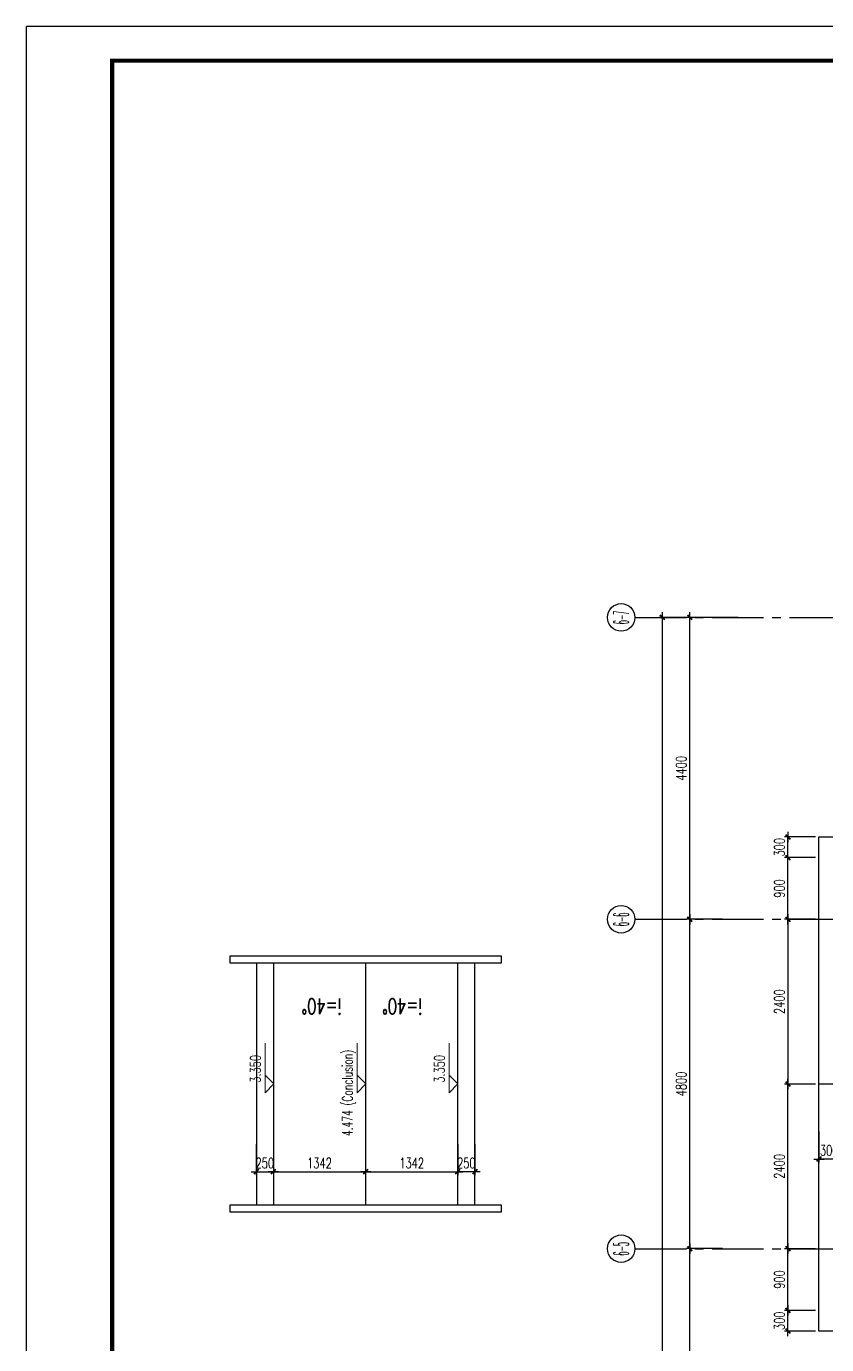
# Model space of a CAD drawing. Extents: x -176901 to -116100, y 26213 to 68263.
# Drawn here: x -176901 to -165245, y 49052 to 68263 of the extents above; entities that cross this region are included whole.
import ezdxf
from ezdxf.enums import TextEntityAlignment as Align

# ---------------------------------------------------------------- set-up
doc = ezdxf.new("R2010")
doc.units = 0
doc.header["$LTSCALE"] = 1000
doc.header["$MEASUREMENT"] = 0
doc.linetypes.add('ACAD_ISO08W100', pattern=[36, 24, -3, 6, -3])
doc.linetypes.add('Plans$0$CENTER2', pattern=[1.125, 0.75, -0.125, 0.125, -0.125])
doc.layers.get('0').update_dxf_attribs({"linetype": 'CONTINUOUS'})
doc.layers.get('Defpoints').update_dxf_attribs({"linetype": 'CONTINUOUS'})
for name, color, linetype in [('A-AXIS', 3, 'CONTINUOUS'), ('A-AXIS-TEXT', 7, 'CONTINUOUS'), ('A-DIM', 201, 'CONTINUOUS'), ('A-DOTE', 8, 'ACAD_ISO08W100'), ('A-PUB-DIM', 3, 'CONTINUOUS'), ('A-RAIN', 6, 'CONTINUOUS'), ('A-ROOF', 7, 'CONTINUOUS'), ('Plans$0$Grid', 9, 'Plans$0$CENTER2'), ('图框', 7, 'CONTINUOUS')]:
    doc.layers.add(name, color=color, linetype=linetype)
doc.layers.add('A-LEVEL', color=135, linetype='CONTINUOUS', lineweight=0)
doc.styles.add('COMPLEX', font='COMPLEX')
doc.styles.add('DIM_FONT', font='SIMPLEX', dxfattribs={"width": 0.7, "bigfont": 'GBCBIG'})
doc.styles.add('PRC-S', font='tjromans.shx', dxfattribs={"width": 0.7, "bigfont": 'tjhztxt.shx'})
doc.styles.add('TJHZTXT', font='tjromans.shx', dxfattribs={"width": 0.8, "bigfont": 'tjhztxt.shx'})
doc.styles.add('TONGJI-FONT', font='simplex.shx', dxfattribs={"width": 0.65})
doc.styles.add('zjz', font='tjromans.shx', dxfattribs={"width": 0.7, "height": 500, "bigfont": 'tjhztxt.shx'})
doc.dimstyles.new('DIM100', dxfattribs={"dimscale": 100, "dimtxt": 3, "dimasz": 0.01, "dimexe": 1, "dimexo": 1, "dimgap": 1, "dimtad": 1, "dimdec": 0, "dimtxsty": 'DIM_FONT', "dimblk1": '_DIMX', "dimblk2": '_DIMX', "dimsah": 1, "dimcen": 0.01, "dimclrd": 256, "dimclre": 256, "dimclrt": 7, "dimazin": 3, "dimtfac": 1, "dimtdec": 0, "dimtix": 1, "dimtmove": 2, "dimatfit": 3, "dimldrblk": '_DIMX', "dimfxl": 0, "dimtzin": 5, "dimarcsym": 0})

# ---------------------------------------------------------------- blocks, each defined once
blk = doc.blocks.new('_DIMX')
blk.add_line((-150, 0), (150, 0))
at = {"const_width": 50}
blk.add_lwpolyline([(-70, -70), (70, 70)], dxfattribs=at)
blk = doc.blocks.new('*D15')
at = {"layer": 'A-PUB-DIM', "lineweight": -2}
for p, q in [((-10948, 22043), (-10948, 22570)), ((-10948, 22520), (-6549, 22520)), ((-6548, 22043), (-6548, 22570))]:
    blk.add_line(p, q, dxfattribs=at)
at = {"layer": 'Defpoints', "color": 0}
for p in [(-6548, 22520), (-10948, 21993), (-6548, 21993)]:
    blk.add_point(p, dxfattribs=at)
at = {"layer": 'A-PUB-DIM', "lineweight": -2, "xscale": 0.5, "yscale": 0.5, "zscale": 0.5, "rotation": 180}
blk.add_blockref('_DIMX', (-10948, 22520), dxfattribs=at)
at = {"layer": 'A-PUB-DIM', "lineweight": -2, "xscale": 0.5, "yscale": 0.5, "zscale": 0.5}
blk.add_blockref('_DIMX', (-6548, 22520), dxfattribs=at)
at = {"layer": 'A-PUB-DIM', "insert": (-8748, 22645), "char_height": 150, "attachment_point": 5, "style": 'DIM_FONT'}
blk.add_mtext('\\A1;4400', dxfattribs=at)
blk = doc.blocks.new('*D16')
at = {"layer": 'A-PUB-DIM', "lineweight": -2}
for p, q in [((-6548, 22043), (-6548, 22570)), ((-6548, 22520), (-1749, 22520)), ((-1748, 22043), (-1748, 22570))]:
    blk.add_line(p, q, dxfattribs=at)
at = {"layer": 'Defpoints', "color": 0}
for p in [(-1748, 22520), (-6548, 21993), (-1748, 21993)]:
    blk.add_point(p, dxfattribs=at)
at = {"layer": 'A-PUB-DIM', "lineweight": -2, "xscale": 0.5, "yscale": 0.5, "zscale": 0.5, "rotation": 180}
blk.add_blockref('_DIMX', (-6548, 22520), dxfattribs=at)
at = {"layer": 'A-PUB-DIM', "lineweight": -2, "xscale": 0.5, "yscale": 0.5, "zscale": 0.5}
blk.add_blockref('_DIMX', (-1748, 22520), dxfattribs=at)
at = {"layer": 'A-PUB-DIM', "insert": (-4148, 22645), "char_height": 150, "attachment_point": 5, "style": 'DIM_FONT'}
blk.add_mtext('\\A1;4800', dxfattribs=at)
blk = doc.blocks.new('*D17')
at = {"layer": 'A-PUB-DIM', "lineweight": -2}
for p, q in [((-1748, 22043), (-1748, 22570)), ((-1748, 22520), (2651, 22520)), ((2652, 22043), (2652, 22570))]:
    blk.add_line(p, q, dxfattribs=at)
at = {"layer": 'Defpoints', "color": 0}
for p in [(2652, 22520), (-1748, 21993), (2652, 21993)]:
    blk.add_point(p, dxfattribs=at)
at = {"layer": 'A-PUB-DIM', "lineweight": -2, "xscale": 0.5, "yscale": 0.5, "zscale": 0.5, "rotation": 180}
blk.add_blockref('_DIMX', (-1748, 22520), dxfattribs=at)
at = {"layer": 'A-PUB-DIM', "lineweight": -2, "xscale": 0.5, "yscale": 0.5, "zscale": 0.5}
blk.add_blockref('_DIMX', (2652, 22520), dxfattribs=at)
at = {"layer": 'A-PUB-DIM', "insert": (452, 22645), "char_height": 150, "attachment_point": 5, "style": 'DIM_FONT'}
blk.add_mtext('\\A1;4400', dxfattribs=at)
blk = doc.blocks.new('*D18')
at = {"layer": 'A-PUB-DIM', "lineweight": -2}
for p, q in [((-22498, 21818), (-22498, 22970)), ((-22498, 22920), (2651, 22920)), ((2652, 21818), (2652, 22970))]:
    blk.add_line(p, q, dxfattribs=at)
at = {"layer": 'Defpoints', "color": 0}
for p in [(2652, 22920), (-22498, 21768), (2652, 21768)]:
    blk.add_point(p, dxfattribs=at)
at = {"layer": 'A-PUB-DIM', "lineweight": -2, "xscale": 0.5, "yscale": 0.5, "zscale": 0.5, "rotation": 180}
blk.add_blockref('_DIMX', (-22498, 22920), dxfattribs=at)
at = {"layer": 'A-PUB-DIM', "lineweight": -2, "xscale": 0.5, "yscale": 0.5, "zscale": 0.5}
blk.add_blockref('_DIMX', (2652, 22920), dxfattribs=at)
at = {"layer": 'A-PUB-DIM', "insert": (-9923, 23045), "char_height": 150, "attachment_point": 5, "style": 'DIM_FONT'}
blk.add_mtext('\\A1;25150', dxfattribs=at)
blk = doc.blocks.new('_AXISO')
blk.add_circle((0, 0), 0.5)
at = {"layer": 'A-AXIS-TEXT', "style": 'COMPLEX', "width": 1.041667}
blk.add_attdef('A', text='', height=0.56, dxfattribs=at).set_placement((-0.25, -0.28), (0.25, -0.28), align=Align.FIT)
blk = doc.blocks.new('*D58')
at = {"layer": 'A-DIM', "lineweight": -2}
for p, q in [((-165358, 52157), (-165358, 51707)), ((-165058, 52157), (-165058, 51707)), ((-165358, 51757), (-165359, 51757)), ((-165058, 51757), (-165358, 51757)), ((-165057, 51757), (-165057, 51757))]:
    blk.add_line(p, q, dxfattribs=at)
at = {"layer": 'Defpoints', "color": 0}
for p in [(-165358, 52207), (-165058, 52207), (-165358, 51757)]:
    blk.add_point(p, dxfattribs=at)
at = {"layer": 'A-DIM', "lineweight": -2, "xscale": 0.5, "yscale": 0.5, "zscale": 0.5}
blk.add_blockref('_DIMX', (-165358, 51757), dxfattribs=at)
at = {"layer": 'A-DIM', "lineweight": -2, "xscale": 0.5, "yscale": 0.5, "zscale": 0.5, "rotation": 180}
blk.add_blockref('_DIMX', (-165058, 51757), dxfattribs=at)
at = {"layer": 'A-DIM', "insert": (-165208, 51882), "char_height": 150, "attachment_point": 5, "style": 'DIM_FONT'}
blk.add_mtext('\\A1;300', dxfattribs=at)
blk = doc.blocks.new('*D61')
at = {"layer": 'A-DIM', "lineweight": -2}
for p, q in [((-165408, 56150), (-165858, 56150)), ((-165808, 55251), (-165808, 56150)), ((-165408, 55250), (-165858, 55250))]:
    blk.add_line(p, q, dxfattribs=at)
at = {"layer": 'Defpoints', "color": 0}
for p in [(-165808, 56150), (-165358, 56150), (-165358, 55250)]:
    blk.add_point(p, dxfattribs=at)
at = {"layer": 'A-DIM', "lineweight": -2, "xscale": 0.5, "yscale": 0.5, "zscale": 0.5}
for p, rotation in [((-165808, 56150), 90), ((-165808, 55250), 270)]:
    blk.add_blockref('_DIMX', p, dxfattribs=dict(at, rotation=rotation))
at = {"layer": 'A-DIM', "insert": (-165933, 55700), "char_height": 150, "attachment_point": 5, "rotation": 90, "style": 'DIM_FONT'}
blk.add_mtext('\\A1;900', dxfattribs=at)
blk = doc.blocks.new('*D62')
at = {"layer": 'A-DIM', "lineweight": -2}
for p, q in [((-165408, 56450), (-165858, 56450)), ((-165808, 56451), (-165808, 56451)), ((-165808, 56150), (-165808, 56450)), ((-165408, 56150), (-165858, 56150)), ((-165808, 56150), (-165808, 56149))]:
    blk.add_line(p, q, dxfattribs=at)
at = {"layer": 'Defpoints', "color": 0}
for p in [(-165808, 56450), (-165358, 56450), (-165358, 56150)]:
    blk.add_point(p, dxfattribs=at)
at = {"layer": 'A-DIM', "lineweight": -2, "xscale": 0.5, "yscale": 0.5, "zscale": 0.5}
for p, rotation in [((-165808, 56450), 270), ((-165808, 56150), 90)]:
    blk.add_blockref('_DIMX', p, dxfattribs=dict(at, rotation=rotation))
at = {"layer": 'A-DIM', "insert": (-165933, 56300), "char_height": 150, "attachment_point": 5, "rotation": 90, "style": 'DIM_FONT'}
blk.add_mtext('\\A1;300', dxfattribs=at)
blk = doc.blocks.new('*D63')
at = {"layer": 'A-DIM', "lineweight": -2}
for p, q in [((-165408, 52850), (-165858, 52850)), ((-165808, 50451), (-165808, 52850)), ((-165408, 50450), (-165858, 50450))]:
    blk.add_line(p, q, dxfattribs=at)
at = {"layer": 'Defpoints', "color": 0}
for p in [(-165808, 52850), (-165358, 52850), (-165358, 50450)]:
    blk.add_point(p, dxfattribs=at)
at = {"layer": 'A-DIM', "lineweight": -2, "xscale": 0.5, "yscale": 0.5, "zscale": 0.5}
for p, rotation in [((-165808, 52850), 90), ((-165808, 50450), 270)]:
    blk.add_blockref('_DIMX', p, dxfattribs=dict(at, rotation=rotation))
at = {"layer": 'A-DIM', "insert": (-165933, 51650), "char_height": 150, "attachment_point": 5, "rotation": 90, "style": 'DIM_FONT'}
blk.add_mtext('\\A1;2400', dxfattribs=at)
blk = doc.blocks.new('*D64')
at = {"layer": 'A-DIM', "lineweight": -2}
for p, q in [((-165408, 50450), (-165858, 50450)), ((-165808, 49551), (-165808, 50450)), ((-165408, 49550), (-165858, 49550))]:
    blk.add_line(p, q, dxfattribs=at)
at = {"layer": 'Defpoints', "color": 0}
for p in [(-165808, 50450), (-165358, 50450), (-165358, 49550)]:
    blk.add_point(p, dxfattribs=at)
at = {"layer": 'A-DIM', "lineweight": -2, "xscale": 0.5, "yscale": 0.5, "zscale": 0.5}
for p, rotation in [((-165808, 50450), 90), ((-165808, 49550), 270)]:
    blk.add_blockref('_DIMX', p, dxfattribs=dict(at, rotation=rotation))
at = {"layer": 'A-DIM', "insert": (-165933, 50000), "char_height": 150, "attachment_point": 5, "rotation": 90, "style": 'DIM_FONT'}
blk.add_mtext('\\A1;900', dxfattribs=at)
blk = doc.blocks.new('*D65')
at = {"layer": 'A-DIM', "lineweight": -2}
for p, q in [((-165408, 49550), (-165858, 49550)), ((-165808, 49551), (-165808, 49551)), ((-165808, 49250), (-165808, 49550)), ((-165408, 49250), (-165858, 49250)), ((-165808, 49250), (-165808, 49249))]:
    blk.add_line(p, q, dxfattribs=at)
at = {"layer": 'Defpoints', "color": 0}
for p in [(-165808, 49550), (-165358, 49550), (-165358, 49250)]:
    blk.add_point(p, dxfattribs=at)
at = {"layer": 'A-DIM', "lineweight": -2, "xscale": 0.5, "yscale": 0.5, "zscale": 0.5}
for p, rotation in [((-165808, 49550), 270), ((-165808, 49250), 90)]:
    blk.add_blockref('_DIMX', p, dxfattribs=dict(at, rotation=rotation))
at = {"layer": 'A-DIM', "insert": (-165933, 49400), "char_height": 150, "attachment_point": 5, "rotation": 90, "style": 'DIM_FONT'}
blk.add_mtext('\\A1;300', dxfattribs=at)
blk = doc.blocks.new('*D66')
at = {"layer": 'A-DIM', "lineweight": -2}
for p, q in [((-165408, 55250), (-165858, 55250)), ((-165808, 55250), (-165808, 52851)), ((-165408, 52850), (-165858, 52850))]:
    blk.add_line(p, q, dxfattribs=at)
at = {"layer": 'Defpoints', "color": 0}
for p in [(-165358, 55250), (-165808, 52850), (-165358, 52850)]:
    blk.add_point(p, dxfattribs=at)
at = {"layer": 'A-DIM', "lineweight": -2, "xscale": 0.5, "yscale": 0.5, "zscale": 0.5}
for p, rotation in [((-165808, 55250), 90), ((-165808, 52850), 270)]:
    blk.add_blockref('_DIMX', p, dxfattribs=dict(at, rotation=rotation))
at = {"layer": 'A-DIM', "insert": (-165933, 54050), "char_height": 150, "attachment_point": 5, "rotation": 90, "style": 'DIM_FONT'}
blk.add_mtext('\\A1;2400', dxfattribs=at)
blk = doc.blocks.new('A$C27EA7CCC')
at = {"layer": 'A-LEVEL', "linetype": 'ByBlock'}
blk.add_lwpolyline([(1018, 509), (509, 0), (0, 509), (2880, 509)], dxfattribs=at)
at = {"layer": 'A-LEVEL', "style": 'zjz', "width": 0.7}
for tag, p in [('-6.000（建筑）', (3635, 1346)), ('-6.300（结构）', (3635, 645))]:
    blk.add_attdef(tag, text='', height=600, dxfattribs=at).set_placement(p, align=Align.RIGHT)
blk = doc.blocks.new('*D111')
at = {"layer": 'A-DIM', "lineweight": -2}
for p, q in [((-173553, 51972), (-173553, 51522)), ((-173303, 51972), (-173303, 51522)), ((-173553, 51572), (-173554, 51572)), ((-173553, 51572), (-173303, 51572)), ((-173302, 51572), (-173302, 51572))]:
    blk.add_line(p, q, dxfattribs=at)
at = {"layer": 'Defpoints', "color": 0}
for p in [(-173553, 52022), (-173303, 52022), (-173303, 51572)]:
    blk.add_point(p, dxfattribs=at)
at = {"layer": 'A-DIM', "lineweight": -2, "xscale": 0.5, "yscale": 0.5, "zscale": 0.5}
blk.add_blockref('_DIMX', (-173553, 51572), dxfattribs=at)
at = {"layer": 'A-DIM', "lineweight": -2, "xscale": 0.5, "yscale": 0.5, "zscale": 0.5, "rotation": 180}
blk.add_blockref('_DIMX', (-173303, 51572), dxfattribs=at)
at = {"layer": 'A-DIM', "insert": (-173428, 51697), "char_height": 150, "attachment_point": 5, "style": 'DIM_FONT'}
blk.add_mtext('\\A1;250', dxfattribs=at)
blk = doc.blocks.new('*D112')
at = {"layer": 'A-DIM', "lineweight": -2}
for p, q in [((-173303, 51972), (-173303, 51522)), ((-171960, 51972), (-171960, 51522)), ((-173302, 51572), (-171961, 51572))]:
    blk.add_line(p, q, dxfattribs=at)
at = {"layer": 'Defpoints', "color": 0}
for p in [(-173303, 52022), (-171960, 52022), (-171960, 51572)]:
    blk.add_point(p, dxfattribs=at)
at = {"layer": 'A-DIM', "lineweight": -2, "xscale": 0.5, "yscale": 0.5, "zscale": 0.5, "rotation": 180}
blk.add_blockref('_DIMX', (-173303, 51572), dxfattribs=at)
at = {"layer": 'A-DIM', "lineweight": -2, "xscale": 0.5, "yscale": 0.5, "zscale": 0.5}
blk.add_blockref('_DIMX', (-171960, 51572), dxfattribs=at)
at = {"layer": 'A-DIM', "insert": (-172631, 51697), "char_height": 150, "attachment_point": 5, "style": 'DIM_FONT'}
blk.add_mtext('\\A1;1342', dxfattribs=at)
blk = doc.blocks.new('*D113')
at = {"layer": 'A-DIM', "lineweight": -2}
for p, q in [((-171960, 51972), (-171960, 51522)), ((-170618, 51972), (-170618, 51522)), ((-171960, 51572), (-170618, 51572))]:
    blk.add_line(p, q, dxfattribs=at)
at = {"layer": 'Defpoints', "color": 0}
for p in [(-171960, 52022), (-170618, 52022), (-170618, 51572)]:
    blk.add_point(p, dxfattribs=at)
at = {"layer": 'A-DIM', "lineweight": -2, "xscale": 0.5, "yscale": 0.5, "zscale": 0.5, "rotation": 180}
blk.add_blockref('_DIMX', (-171960, 51572), dxfattribs=at)
at = {"layer": 'A-DIM', "lineweight": -2, "xscale": 0.5, "yscale": 0.5, "zscale": 0.5}
blk.add_blockref('_DIMX', (-170618, 51572), dxfattribs=at)
at = {"layer": 'A-DIM', "insert": (-171289, 51697), "char_height": 150, "attachment_point": 5, "style": 'DIM_FONT'}
blk.add_mtext('\\A1;1342', dxfattribs=at)
blk = doc.blocks.new('*D114')
at = {"layer": 'A-DIM', "lineweight": -2}
for p, q in [((-170618, 51972), (-170618, 51522)), ((-170368, 51972), (-170368, 51522)), ((-170618, 51572), (-170619, 51572)), ((-170368, 51572), (-170618, 51572)), ((-170367, 51572), (-170367, 51572))]:
    blk.add_line(p, q, dxfattribs=at)
at = {"layer": 'Defpoints', "color": 0}
for p in [(-170618, 52022), (-170368, 52022), (-170618, 51572)]:
    blk.add_point(p, dxfattribs=at)
at = {"layer": 'A-DIM', "lineweight": -2, "xscale": 0.5, "yscale": 0.5, "zscale": 0.5}
for p, rotation in [((-170618, 51572), 359.9999999999866), ((-170368, 51572), 179.9999999999867)]:
    blk.add_blockref('_DIMX', p, dxfattribs=dict(at, rotation=rotation))
at = {"layer": 'A-DIM', "insert": (-170493, 51697), "char_height": 150, "attachment_point": 5, "style": 'DIM_FONT'}
blk.add_mtext('\\A1;250', dxfattribs=at)
blk = doc.blocks.new('TJAD_TK_A0')
at = {"layer": '图框'}
for p in [(2162, 399.3), (973, -441.7)]:
    blk.add_line(p, (973, 399.3), dxfattribs=at)
at = {"layer": '图框', "const_width": 1.2}
blk.add_lwpolyline([(2152, -431.7), (2152, 389.3), (998, 389.3), (998, -431.7)], close=True, dxfattribs=at)
blk = doc.blocks.new('Grid')
at = {"layer": 'Plans$0$Grid', "color": 8}
for p, q in [((-6548.2, 23320), (-6548.2, -15380)), ((-1748.2, 23320), (-1748.2, -15380)), ((2651.8, 23320), (2651.8, -15380))]:
    blk.add_line(p, q, dxfattribs=at)
at = {"layer": 'A-AXIS'}
ref = blk.add_blockref('_AXISO', (-6548.2, 23520), dxfattribs=dict(at, xscale=400.0000000232831, yscale=399.9999999941792, zscale=400))
ref.add_attrib('A', '6-5', dxfattribs={"layer": 'A-AXIS-TEXT', "height": 224, "style": 'COMPLEX', "width": 0.306696}).set_placement((-6648.2, 23408), (-6451.9, 23408), align=Align.FIT)
ref = blk.add_blockref('_AXISO', (-1748.2, 23520), dxfattribs=dict(at, xscale=400.0000000232831, yscale=399.9999999941792, zscale=400))
ref.add_attrib('A', '6-6', dxfattribs={"layer": 'A-AXIS-TEXT', "height": 224, "style": 'COMPLEX', "width": 0.306696}).set_placement((-1848.2, 23408), (-1651.9, 23408), align=Align.FIT)
ref = blk.add_blockref('_AXISO', (2651.8, 23520), dxfattribs=dict(at, xscale=400.0000000232831, yscale=399.9999999941792, zscale=400))
ref.add_attrib('A', '6-7', dxfattribs={"layer": 'A-AXIS-TEXT', "height": 224, "style": 'COMPLEX', "width": 0.306696}).set_placement((2551.8, 23408), (2748.1, 23408), align=Align.FIT)
at = {"layer": 'A-PUB-DIM'}
for base, p1, p2, picture, middle in [((2651.8, 22920), (-22498.2, 21767.7), (2651.8, 21767.7), '*D18', (-9923.2, 23045)), ((-6548.2, 22520), (-10948.2, 21993.5), (-6548.2, 21993.5), '*D15', (-8748.2, 22645)), ((-1748.2, 22520), (-6548.2, 21993.5), (-1748.2, 21993.5), '*D16', (-4148.2, 22645)), ((2651.8, 22520), (-1748.2, 21993.5), (2651.8, 21993.5), '*D17', (451.8, 22645))]:
    dim = blk.add_linear_dim(base=base, p1=p1, p2=p2, dimstyle='DIM100', override={"dimscale": 50, "dimclrt": 256}, dxfattribs=at)
    dim.commit()
    dim.dimension.update_dxf_attribs({"geometry": picture, "text_midpoint": middle})

msp = doc.modelspace()

# ---------------------------------------------------------------- linework, layer by layer
at = {"layer": 'A-PUB-DIM', "linetype": 'Continuous', "flags": 128}
for points in [[(-173192.8, 54137.5, 0, 75, 0), (-173042.8, 54137.5, 0, 0, 0), (-172094.5, 54137.5, 0, 0, 0)], [(-170722.7, 54137.5, 0, 75, 0), (-170872.7, 54137.5, 0, 0, 0), (-171821.1, 54137.5, 0, 0, 0)]]:
    msp.add_lwpolyline(points, format="xyseb", dxfattribs=at)
at = {"layer": 'A-RAIN'}
for p, q in [((-173297.8, 51085.2), (-173297.8, 54615.2)), ((-170617.8, 51085.2), (-170617.8, 54615.2)), ((-165357.8, 52850.2), (-165057.8, 52850.2))]:
    msp.add_line(p, q, dxfattribs=at)
at = {"layer": 'A-ROOF'}
for p, q in [((-173547.8, 54615.2), (-173547.8, 51085.2)), ((-171957.8, 51085.2), (-171957.8, 54615.2)), ((-170367.8, 51085.2), (-170367.8, 54615.2))]:
    msp.add_line(p, q, dxfattribs=at)
msp.add_lwpolyline([(-160007.8, 44850.2), (-162157.8, 44850.2), (-162157.8, 49250.2), (-165357.8, 49250.2), (-165357.8, 56450.2), (-162157.8, 56450.2), (-162157.8, 60850.2), (-152757.8, 60850.2), (-152757.8, 56450.2), (-151357.8, 56450.2), (-151357.8, 49250.2), (-152757.8, 49250.2), (-152757.8, 44850.2)], dxfattribs=at)
for points in [[(-173935.3, 54615.2), (-169980.2, 54615.2), (-169980.2, 54715.2), (-173935.3, 54715.2)], [(-169980.2, 50985.2), (-169980.2, 51085.2), (-173935.3, 51085.2), (-173935.3, 50985.2)]]:
    msp.add_lwpolyline(points, close=True, dxfattribs=at)

# ---------------------------------------------------------------- block references
at = {"layer": 'A-DOTE', "rotation": 90}
msp.add_blockref('Grid', (-144717.8, 56998.5), dxfattribs=at)
at = {"layer": 'A-LEVEL', "linetype": 'ByBlock'}
ref = msp.add_blockref('A$C27EA7CCC', (-173297.8, 52723), dxfattribs=dict(at, xscale=0.25, yscale=0.25, zscale=0.25, rotation=90))
ref.add_attrib('-6.000（建筑）', '3.350', dxfattribs={"height": 150, "rotation": 90, "style": 'TJHZTXT', "width": 0.7}).set_placement((-173490.2, 53273.5), align=Align.RIGHT)
ref = msp.add_blockref('A$C27EA7CCC', (-171957.8, 52723), dxfattribs=dict(at, xscale=0.25, yscale=0.25, zscale=0.25, rotation=90))
ref.add_attrib('-6.000（建筑）', '4.474 (Conclusion)', dxfattribs={"height": 150, "rotation": 90, "style": 'TONGJI-FONT', "width": 0.65}).set_placement((-172150.2, 53349.1), align=Align.RIGHT)
ref = msp.add_blockref('A$C27EA7CCC', (-170617.8, 52723), dxfattribs=dict(at, xscale=0.25, yscale=0.25, zscale=0.25, rotation=90))
ref.add_attrib('-6.000（建筑）', '3.350', dxfattribs={"height": 150, "rotation": 90, "style": 'TJHZTXT', "width": 0.7}).set_placement((-170810.2, 53273.5), align=Align.RIGHT)
at = {"layer": '图框', "xscale": 50, "yscale": 50, "zscale": 50}
msp.add_blockref('TJAD_TK_A0', (-225550.9, 48298.1), dxfattribs=at)

# ---------------------------------------------------------------- texts
at = {"layer": 'A-RAIN', "style": 'PRC-S', "width": 0.7}
for p in [(-172311.9, 54094.4), (-171137.2, 54094.4)]:
    msp.add_text('i=40%%D', height=225, rotation=180, dxfattribs=at).set_placement(p)

# ---------------------------------------------------------------- dimensions: what is measured, and where the dimension line sits
at = {"layer": 'A-DIM'}
for p1, p2, distance, picture, middle in [((-165357.8, 56150.2), (-165357.8, 56450.2), 450, '*D62', (-165932.8, 56300.2)), ((-165357.8, 55250.2), (-165357.8, 56150.2), 450, '*D61', (-165932.8, 55700.2)), ((-165357.8, 55250.2), (-165357.8, 52850.2), -450, '*D66', (-165932.8, 54050.2)), ((-165357.8, 50450.2), (-165357.8, 52850.2), 450, '*D63', (-165932.8, 51650.2)), ((-165057.8, 52207.5), (-165357.8, 52207.5), 450, '*D58', (-165207.8, 51882.5)), ((-173552.7, 52022.5), (-173302.7, 52022.5), -450, '*D111', (-173427.7, 51697.5)), ((-173302.7129, 52022.4914), (-171960.239, 52022.4914), -450, '*D112', (-172631.476, 51697.4914)), ((-171960.2, 52022.5), (-170617.8, 52022.5), -450, '*D113', (-171289, 51697.5)), ((-170367.8, 52022.5), (-170617.8, 52022.5), 450, '*D114', (-170492.8, 51697.5)), ((-165357.8, 49550.2), (-165357.8, 50450.2), 450, '*D64', (-165932.8, 50000.2)), ((-165357.8, 49250.2), (-165357.8, 49550.2), 450, '*D65', (-165932.8, 49400.2))]:
    dim = msp.add_aligned_dim(p1=p1, p2=p2, distance=distance, dimstyle='DIM100', override={"dimscale": 50, "dimclrt": 256}, dxfattribs=at)
    dim.commit()
    dim.dimension.update_dxf_attribs({"geometry": picture, "text_midpoint": middle})

doc.saveas('drawing.dxf')
